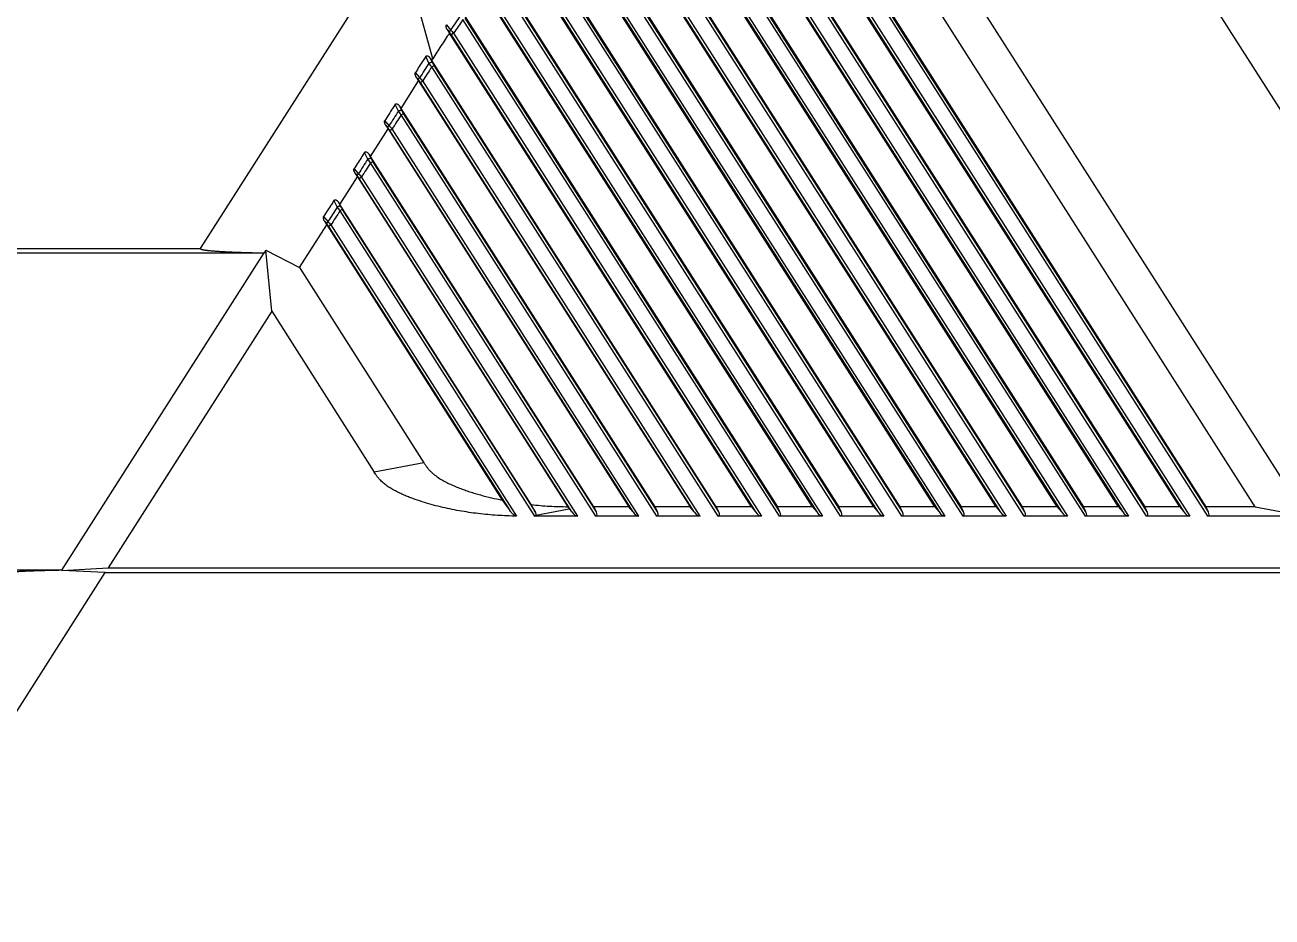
# Model space of a CAD drawing. Header units: millimetres. Extents: x 3299 to 14264, y 1863 to 5555.
# Drawn here: x 4790.3 to 4923.2, y 2616.4 to 2711.5 of the extents above; entities that cross this region are included whole.
import ezdxf

# ---------------------------------------------------------------- set-up
doc = ezdxf.new("R2010")
doc.units = ezdxf.units.MM

msp = doc.modelspace()

# ---------------------------------------------------------------- linework, layer by layer
at = {"color": 7, "linetype": 'Continuous'}
for p, q in [((4996.65944, 2588.50282), (4866.75378, 2792.41386)), ((4906.81334, 2660.12311), (4860.28173, 2733.1631)), ((4860.63318, 2732.74989), (4907.25531, 2659.56782)), ((4860.87758, 2732.90559), (4907.8822, 2659.12311)), ((4909.80498, 2659.12311), (4862.62641, 2733.17863)), ((4862.80262, 2733.57983), (4909.59971, 2660.12311)), ((4909.86526, 2659.56782), (4862.87081, 2733.33433)), ((4913.33463, 2660.12311), (4866.63564, 2733.42583)), ((4867.16886, 2732.72732), (4913.7766, 2659.56782)), ((4867.41325, 2732.88301), (4914.40349, 2659.12311)), ((4870.05148, 2732.43777), (4916.121, 2660.12311)), ((4900.29205, 2660.12311), (4855.08092, 2731.09037)), ((4903.28369, 2659.12311), (4857.0765, 2731.65387)), ((4857.20598, 2732.12841), (4903.07842, 2660.12311)), ((4903.34397, 2659.56782), (4857.3209, 2731.80957)), ((4916.32627, 2659.12311), (4869.81968, 2732.12383)), ((4916.38655, 2659.56782), (4870.06408, 2732.27953)), ((4880.06224, 2732.35776), (4926.71786, 2659.12311)), ((4855.36432, 2730.78398), (4900.73402, 2659.56782)), ((4855.60871, 2730.93968), (4901.36091, 2659.12311)), ((4896.7624, 2659.12311), (4852.31442, 2728.89246)), ((4852.40689, 2729.4251), (4896.55713, 2660.12311)), ((4896.82268, 2659.56782), (4852.55882, 2729.04816)), ((4893.77076, 2660.12311), (4850.51803, 2728.0163)), ((4850.76729, 2727.7635), (4894.21273, 2659.56782)), ((4851.01169, 2727.91919), (4894.83962, 2659.12311)), ((4848.10287, 2725.94469), (4890.03584, 2660.12311)), ((4890.24111, 2659.12311), (4848.03954, 2725.36631)), ((4890.30139, 2659.56782), (4848.28394, 2725.52201)), ((4887.24947, 2660.12311), (4846.37535, 2724.28262)), ((4846.6043, 2724.0617), (4887.69144, 2659.56782)), ((4846.8487, 2724.2174), (4888.31833, 2659.12311)), ((4844.14482, 2721.9212), (4883.51455, 2660.12311)), ((4808.98901, 2687.65098), (4830.16224, 2720.8863)), ((4833.73049, 2707.89902), (4830.16224, 2720.8863)), ((4883.71982, 2659.12311), (4844.10485, 2721.30616)), ((4883.7801, 2659.56782), (4844.34925, 2721.46185)), ((4880.72818, 2660.12311), (4842.53649, 2720.07205)), ((4842.75191, 2719.87237), (4881.17015, 2659.56782)), ((4842.99631, 2720.02806), (4881.79704, 2659.12311)), ((4921.37523, 2660.12311), (4883.63049, 2719.37048)), ((4877.19853, 2659.12311), (4840.42534, 2716.84547)), ((4840.44619, 2717.49052), (4876.99326, 2660.12311)), ((4877.25881, 2659.56782), (4840.66973, 2717.00116)), ((4874.20689, 2660.12311), (4838.93054, 2715.49589)), ((4839.13622, 2715.31149), (4874.64886, 2659.56782)), ((4839.38062, 2715.46718), (4875.27576, 2659.12311)), ((4836.95142, 2712.73983), (4870.47197, 2660.12311)), ((4835.18332, 2711.5029), (4835.63721, 2710.9649)), ((4870.67724, 2659.12311), (4836.94647, 2712.06981)), ((4870.73752, 2659.56782), (4837.19087, 2712.22551)), ((4835.27524, 2711.00714), (4835.5105, 2710.62789)), ((4835.27524, 2711.00714), (4835.50733, 2710.73222)), ((4867.6856, 2660.12311), (4835.5105, 2710.62789)), ((4835.95331, 2710.6106), (4835.70892, 2710.45491)), ((4835.70892, 2710.45491), (4868.12757, 2659.56782)), ((4835.95331, 2710.6106), (4868.75447, 2659.12311)), ((4833.33176, 2707.42935), (4832.98694, 2708.1458)), ((4833.5049, 2707.89908), (4833.61923, 2707.72437)), ((4833.69204, 2707.51059), (4833.5049, 2707.89908)), ((4833.61923, 2707.72437), (4833.73049, 2707.89902)), ((4863.94458, 2660.12311), (4833.61923, 2707.72437)), ((4833.62542, 2707.03688), (4833.86981, 2707.19258)), ((4864.21013, 2659.56782), (4833.86981, 2707.19258)), ((4832.34508, 2705.88022), (4831.88733, 2706.42427)), ((4831.98348, 2705.92861), (4832.22605, 2705.53751)), ((4832.21715, 2705.65097), (4831.98348, 2705.92861)), ((4864.14986, 2659.12311), (4833.62542, 2707.03688)), ((4830.35859, 2702.60619), (4832.22605, 2705.53751)), ((4832.22605, 2705.53751), (4861.15821, 2660.12311)), ((4832.42042, 2705.37087), (4832.66482, 2705.52657)), ((4861.60018, 2659.56782), (4832.42042, 2705.37087)), ((4862.22708, 2659.12311), (4832.66482, 2705.52657)), ((4830.07112, 2702.31116), (4829.7263, 2703.02761)), ((4830.24426, 2702.7809), (4830.35859, 2702.60619)), ((4830.4314, 2702.39241), (4830.24426, 2702.7809)), ((4857.42329, 2660.12311), (4830.35859, 2702.60619)), ((4830.36477, 2701.91869), (4830.60917, 2702.07439)), ((4857.62857, 2659.12311), (4830.36477, 2701.91869)), ((4857.68884, 2659.56782), (4830.60917, 2702.07439)), ((4829.08444, 2700.76203), (4828.62668, 2701.30608)), ((4828.72284, 2700.81042), (4828.9654, 2700.41932)), ((4828.9565, 2700.53278), (4828.72284, 2700.81042)), ((4827.09794, 2697.488), (4828.9654, 2700.41932)), ((4828.9654, 2700.41932), (4854.63692, 2660.12311)), ((4829.15977, 2700.25268), (4829.40417, 2700.40838)), ((4855.07889, 2659.56782), (4829.15977, 2700.25268)), ((4855.70579, 2659.12311), (4829.40417, 2700.40838)), ((4826.81047, 2697.19297), (4826.46565, 2697.90942)), ((4826.98361, 2697.66271), (4827.09794, 2697.488)), ((4827.17075, 2697.27422), (4826.98361, 2697.66271)), ((4850.902, 2660.12311), (4827.09794, 2697.488)), ((4827.10413, 2696.80051), (4827.34852, 2696.9562)), ((4851.10728, 2659.12311), (4827.10413, 2696.80051)), ((4851.16755, 2659.56782), (4827.34852, 2696.9562)), ((4823.8373, 2692.36981), (4825.70476, 2695.30114)), ((4825.82379, 2695.64384), (4825.36604, 2696.1879)), ((4825.46219, 2695.69224), (4825.70476, 2695.30114)), ((4825.69586, 2695.4146), (4825.46219, 2695.69224)), ((4825.70476, 2695.30114), (4848.11221, 2660.12849)), ((4825.89913, 2695.13449), (4826.14353, 2695.29019)), ((4849.1845, 2659.12311), (4826.14353, 2695.29019)), ((4848.5576, 2659.56782), (4825.89913, 2695.13449)), ((4823.20501, 2692.79123), (4823.54983, 2692.07479)), ((4823.72297, 2692.54452), (4823.8373, 2692.36981)), ((4823.72297, 2692.54452), (4823.91011, 2692.15603)), ((4844.23458, 2660.35249), (4823.8373, 2692.36981)), ((4824.08788, 2691.83802), (4823.84348, 2691.68232)), ((4823.84348, 2691.68232), (4844.58599, 2659.12311)), ((4824.08788, 2691.83802), (4844.63711, 2659.58218)), ((4819.53917, 2685.62311), (4822.44411, 2690.18295)), ((4822.10539, 2691.06971), (4822.56315, 2690.52566)), ((4822.20155, 2690.57405), (4822.44411, 2690.18295)), ((4822.20155, 2690.57405), (4822.43521, 2690.29641)), ((4822.44411, 2690.18295), (4841.14261, 2660.83218)), ((4822.88288, 2690.17201), (4822.63848, 2690.01631)), ((4822.63848, 2690.01631), (4841.93122, 2659.73277)), ((4822.88288, 2690.17201), (4842.65841, 2659.13064)), ((4698.46658, 2687.19273), (4815.74295, 2687.19273)), ((4705.8044, 2687.65098), (4808.98901, 2687.65098)), ((4815.74295, 2687.19273), (4794.18498, 2653.35349)), ((4815.76712, 2687.19313), (4815.74317, 2687.19271)), ((4815.95848, 2687.4935), (4815.76712, 2687.19313)), ((4815.95848, 2687.4935), (4819.53917, 2685.62311)), ((4816.57495, 2680.97021), (4815.95848, 2687.4935)), ((4819.53917, 2685.62311), (4832.79081, 2664.82221)), ((4816.57495, 2680.97021), (4799.15293, 2653.62311)), ((4816.57495, 2680.97021), (4827.49944, 2663.82221)), ((4832.79081, 2664.82221), (4827.49944, 2663.82221)), ((4844.72148, 2659.23459), (4848.28657, 2659.90834)), ((4848.5576, 2659.56782), (4848.28657, 2659.90834)), ((4854.63692, 2660.12311), (4850.902, 2660.12311)), ((4851.16755, 2659.56782), (4850.902, 2660.12311)), ((4855.07889, 2659.56782), (4854.63692, 2660.12311)), ((4861.15821, 2660.12311), (4857.42329, 2660.12311)), ((4857.68884, 2659.56782), (4857.42329, 2660.12311)), ((4861.60018, 2659.56782), (4861.15821, 2660.12311)), ((4867.6856, 2660.12311), (4863.94458, 2660.12311)), ((4864.21013, 2659.56782), (4863.94458, 2660.12311)), ((4867.6856, 2660.12311), (4868.12757, 2659.56782)), ((4874.20689, 2660.12311), (4870.47197, 2660.12311)), ((4870.73752, 2659.56782), (4870.47197, 2660.12311)), ((4874.20689, 2660.12311), (4874.64886, 2659.56782)), ((4880.72818, 2660.12311), (4876.99326, 2660.12311)), ((4877.25881, 2659.56782), (4876.99326, 2660.12311)), ((4880.72818, 2660.12311), (4881.17015, 2659.56782)), ((4887.24947, 2660.12311), (4883.51455, 2660.12311)), ((4883.7801, 2659.56782), (4883.51455, 2660.12311)), ((4887.24947, 2660.12311), (4887.69144, 2659.56782)), ((4893.77076, 2660.12311), (4890.03584, 2660.12311)), ((4890.30139, 2659.56782), (4890.03584, 2660.12311)), ((4893.77076, 2660.12311), (4894.21273, 2659.56782)), ((4900.29205, 2660.12311), (4896.55713, 2660.12311)), ((4896.82268, 2659.56782), (4896.55713, 2660.12311)), ((4900.29205, 2660.12311), (4900.73402, 2659.56782)), ((4906.81334, 2660.12311), (4903.07842, 2660.12311)), ((4903.34397, 2659.56782), (4903.07842, 2660.12311)), ((4906.81334, 2660.12311), (4907.25531, 2659.56782)), ((4913.33463, 2660.12311), (4909.59971, 2660.12311)), ((4909.86526, 2659.56782), (4909.59971, 2660.12311)), ((4913.33463, 2660.12311), (4913.7766, 2659.56782)), ((4921.37523, 2660.12311), (4916.121, 2660.12311)), ((4916.38655, 2659.56782), (4916.121, 2660.12311)), ((4921.37523, 2660.12311), (4926.71786, 2659.12311)), ((4849.1845, 2659.12311), (4844.58599, 2659.12311)), ((4855.70579, 2659.12311), (4851.10728, 2659.12311)), ((4862.22708, 2659.12311), (4857.62857, 2659.12311)), ((4868.75447, 2659.12311), (4864.14986, 2659.12311)), ((4875.27576, 2659.12311), (4870.67724, 2659.12311)), ((4881.79704, 2659.12311), (4877.19853, 2659.12311)), ((4888.31833, 2659.12311), (4883.71982, 2659.12311)), ((4894.83962, 2659.12311), (4890.24111, 2659.12311)), ((4901.36091, 2659.12311), (4896.7624, 2659.12311)), ((4907.8822, 2659.12311), (4903.28369, 2659.12311)), ((4914.40349, 2659.12311), (4909.80498, 2659.12311)), ((4926.71786, 2659.12311), (4916.32627, 2659.12311)), ((4794.18498, 2653.35349), (4676.90862, 2653.35349)), ((4702.57268, 2502.02249), (4798.83439, 2653.12311)), ((4794.20865, 2653.35309), (4794.18511, 2653.35335)), ((4794.1905, 2653.32461), (4799.15293, 2653.62311)), ((4794.20865, 2653.35309), (4794.1905, 2653.32461)), ((4798.83439, 2653.12311), (4794.1905, 2653.32461)), ((4798.83439, 2653.12311), (4925.83472, 2653.12311)), ((4799.15293, 2653.62311), (4930.22174, 2653.62311))]:
    msp.add_line(p, q, dxfattribs=at)
for centre, radius, start, end in [((4945.00353, 2637.49832), 131.75102, 145.3207839, 146.1088562), ((4945.53991, 2637.09186), 131.96298, 145.3769991, 146.1433867), ((5036.94564, 2576.6539), 241.99345, 147.2885119, 147.7233729), ((5033.20136, 2579.04047), 237.09416, 147.3262461, 147.7587957), ((5033.7076, 2571.52128), 242.02027, 147.2885292, 147.723342), ((5029.96029, 2573.90977), 237.11739, 147.3262558, 147.758763), ((5030.44455, 2566.40466), 242.0174, 147.2885326, 147.7233506), ((5026.69644, 2568.79366), 237.11357, 147.326259, 147.7587732), ((5027.15792, 2561.30299), 241.98661, 147.2884983, 147.7233715), ((5023.41216, 2563.69049), 237.08557, 147.3262312, 147.7587964)]:
    msp.add_arc(centre, radius, start, end, dxfattribs=at)
for centre, start_param, end_param in [((4848.80226, 2659.72311), 1.521771844, 2.830768783), ((4850.72503, 2659.72311), -3.452416524, -2.143419585), ((4855.32355, 2659.72311), 1.521771844, 2.830768783), ((4857.24632, 2659.72311), -3.452416524, -2.143419585), ((4861.84484, 2659.72311), 1.521771844, 2.830768783), ((4863.76761, 2659.72311), -3.452416524, -2.143419585), ((4868.37222, 2659.72311), 1.521771844, 2.830768783), ((4870.295, 2659.72311), -3.452416524, -2.143419585), ((4874.89351, 2659.72311), 1.521771844, 2.830768783), ((4876.81629, 2659.72311), -3.452416524, -2.143419585), ((4881.4148, 2659.72311), 1.521771844, 2.830768783), ((4883.33758, 2659.72311), -3.452416524, -2.143419585), ((4887.93609, 2659.72311), 1.521771844, 2.830768783), ((4889.85887, 2659.72311), -3.452416524, -2.143419585), ((4894.45738, 2659.72311), 1.521771844, 2.830768783), ((4896.38016, 2659.72311), -3.452416524, -2.143419585), ((4900.97867, 2659.72311), 1.521771844, 2.830768783), ((4902.90145, 2659.72311), -3.452416524, -2.143419585), ((4907.49996, 2659.72311), 1.521771844, 2.830768783), ((4909.42274, 2659.72311), -3.452416524, -2.143419585), ((4914.02125, 2659.72311), 1.521771844, 2.830768783), ((4915.94403, 2659.72311), -3.452416524, -2.143419585), ((4844.20374, 2659.72311), -3.452416524, -2.832967159)]:
    msp.add_ellipse(centre, major_axis=(-0.47272, 0.57125), ratio=0.388194524, start_param=start_param, end_param=end_param, dxfattribs=at)
for points, knots in [([(4835.27524, 2711.00714), (4835.26366, 2711.02581), (4835.24155, 2711.06383), (4835.21199, 2711.12281), (4835.18662, 2711.18372), (4835.16632, 2711.24655), (4835.15245, 2711.31113), (4835.14806, 2711.36617), (4835.1507, 2711.41014), (4835.15644, 2711.44273), (4835.16674, 2711.47422), (4835.17717, 2711.49378), (4835.18332, 2711.5029)], [0, 0, 0, 0, 0.124949491, 0.249910434, 0.374872452, 0.499842568, 0.624814113, 0.74976855, 0.812315922, 0.874863855, 0.93744077, 1, 1, 1, 1]), ([(4835.5105, 2710.62789), (4835.35962, 2710.40216), (4835.05922, 2709.94979), (4834.46345, 2709.04173), (4834.02226, 2708.357), (4833.73049, 2707.89902)], [0, 0, 0, 0, 0.250000428, 0.50000086, 1, 1, 1, 1]), ([(4835.63721, 2710.9649), (4835.61699, 2710.94576), (4835.58895, 2710.91574), (4835.55718, 2710.87313), (4835.53782, 2710.84215), (4835.52279, 2710.8121), (4835.5124, 2710.78356), (4835.50687, 2710.75706), (4835.5065, 2710.74006), (4835.50733, 2710.73222)], [0, 0, 0, 0, 0.305017544, 0.448030133, 0.581801142, 0.704644563, 0.815370195, 0.913639817, 1, 1, 1, 1]), ([(4835.50733, 2710.73222), (4835.54322, 2710.6897), (4835.61323, 2710.59915), (4835.67738, 2710.50441), (4835.70892, 2710.45491)], [0, 0, 0, 0, 0.486605386, 1, 1, 1, 1]), ([(4835.63721, 2710.9649), (4835.66372, 2710.93819), (4835.71709, 2710.88274), (4835.82385, 2710.76581), (4835.90199, 2710.67375), (4835.95331, 2710.6106)], [0, 0, 0, 0, 0.237688507, 0.486009298, 1, 1, 1, 1]), ([(4832.98694, 2708.1458), (4832.89617, 2708.005), (4832.52781, 2707.43232), (4832.16191, 2706.85807), (4831.88733, 2706.42427)], [0, 0, 0, 0, 0.246027975, 1, 1, 1, 1]), ([(4832.98694, 2708.1458), (4832.99451, 2708.15754), (4833.00788, 2708.17406), (4833.02971, 2708.19169), (4833.04794, 2708.20226), (4833.06762, 2708.20982), (4833.09504, 2708.2157), (4833.13037, 2708.21561), (4833.17145, 2708.20636), (4833.21046, 2708.19076), (4833.24729, 2708.17065), (4833.29365, 2708.13943), (4833.34702, 2708.09414), (4833.40491, 2708.03347), (4833.45759, 2707.96825), (4833.48961, 2707.92245), (4833.5049, 2707.89908)], [0, 0, 0, 0, 0.062520541, 0.093845865, 0.125156531, 0.15647292, 0.187776002, 0.250242046, 0.312730936, 0.375223482, 0.437713095, 0.500202042, 0.625115806, 0.750062059, 0.875024714, 1, 1, 1, 1]), ([(4833.33176, 2707.42935), (4833.34787, 2707.43919), (4833.38105, 2707.45765), (4833.43246, 2707.48133), (4833.48438, 2707.50055), (4833.53496, 2707.51462), (4833.58241, 2707.52308), (4833.62512, 2707.52564), (4833.66166, 2707.52225), (4833.68316, 2707.51533), (4833.69204, 2707.51059)], [0, 0, 0, 0, 0.148783274, 0.29883926, 0.445550978, 0.584593367, 0.712031094, 0.824710069, 0.920704553, 1, 1, 1, 1]), ([(4833.62542, 2707.03688), (4833.57226, 2707.10163), (4833.47136, 2707.23027), (4833.37631, 2707.36331), (4833.33176, 2707.42935)], [0, 0, 0, 0, 0.512586727, 1, 1, 1, 1]), ([(4833.86981, 2707.19258), (4833.83645, 2707.24494), (4833.77413, 2707.34932), (4833.71783, 2707.45708), (4833.69204, 2707.51059)], [0, 0, 0, 0, 0.511051351, 1, 1, 1, 1]), ([(4831.98348, 2705.92861), (4831.97191, 2705.94727), (4831.94981, 2705.98524), (4831.9202, 2706.04411), (4831.89469, 2706.10489), (4831.87413, 2706.16756), (4831.85983, 2706.23198), (4831.85487, 2706.28689), (4831.85686, 2706.33085), (4831.862, 2706.3635), (4831.87157, 2706.39517), (4831.88145, 2706.41498), (4831.88733, 2706.42427)], [0, 0, 0, 0, 0.124948626, 0.249908892, 0.374871019, 0.499841455, 0.624813851, 0.74977172, 0.812317454, 0.874865585, 0.937441975, 1, 1, 1, 1]), ([(4832.21715, 2705.65097), (4832.21637, 2705.65868), (4832.21679, 2705.67539), (4832.22229, 2705.70142), (4832.23255, 2705.72948), (4832.24735, 2705.75903), (4832.26639, 2705.78954), (4832.29764, 2705.83159), (4832.3252, 2705.86126), (4832.34508, 2705.88022)], [0, 0, 0, 0, 0.086194432, 0.184306437, 0.294887535, 0.417617375, 0.551337463, 0.69440053, 1, 1, 1, 1]), ([(4832.66482, 2705.52657), (4832.61289, 2705.5896), (4832.53384, 2705.6815), (4832.42588, 2705.79821), (4832.3719, 2705.85356), (4832.34508, 2705.88022)], [0, 0, 0, 0, 0.513737723, 0.762126013, 1, 1, 1, 1]), ([(4832.42042, 2705.37087), (4832.3886, 2705.42081), (4832.33932, 2705.4937), (4832.27015, 2705.58613), (4832.23487, 2705.62991), (4832.21715, 2705.65097)], [0, 0, 0, 0, 0.512988536, 0.76158893, 1, 1, 1, 1]), ([(4829.7263, 2703.02761), (4829.63552, 2702.88681), (4829.26716, 2702.31413), (4828.90126, 2701.73988), (4828.62668, 2701.30608)], [0, 0, 0, 0, 0.246028388, 1, 1, 1, 1]), ([(4829.7263, 2703.02761), (4829.73387, 2703.03935), (4829.74724, 2703.05587), (4829.76906, 2703.0735), (4829.7873, 2703.08407), (4829.80697, 2703.09164), (4829.8344, 2703.09751), (4829.86973, 2703.09742), (4829.9108, 2703.08817), (4829.94982, 2703.07257), (4829.98665, 2703.05246), (4830.03301, 2703.02124), (4830.08638, 2702.97595), (4830.14427, 2702.91529), (4830.19695, 2702.85007), (4830.22897, 2702.80426), (4830.24426, 2702.7809)], [0, 0, 0, 0, 0.062520415, 0.093845906, 0.125156783, 0.156473647, 0.187776897, 0.250243252, 0.312732175, 0.375224878, 0.437714709, 0.500203775, 0.625117313, 0.750063088, 0.875025163, 1, 1, 1, 1]), ([(4830.07112, 2702.31116), (4830.08723, 2702.32101), (4830.12041, 2702.33947), (4830.17181, 2702.36314), (4830.22374, 2702.38236), (4830.27432, 2702.39644), (4830.32177, 2702.4049), (4830.36448, 2702.40746), (4830.40102, 2702.40407), (4830.42252, 2702.39714), (4830.4314, 2702.39241)], [0, 0, 0, 0, 0.148783275, 0.29883926, 0.445550978, 0.584593366, 0.712031093, 0.824710068, 0.920704552, 1, 1, 1, 1]), ([(4830.36477, 2701.91869), (4830.31162, 2701.98345), (4830.21071, 2702.11208), (4830.11567, 2702.24512), (4830.07112, 2702.31116)], [0, 0, 0, 0, 0.512586723, 1, 1, 1, 1]), ([(4830.60917, 2702.07439), (4830.57581, 2702.12676), (4830.51349, 2702.23114), (4830.45718, 2702.33889), (4830.4314, 2702.39241)], [0, 0, 0, 0, 0.511051357, 1, 1, 1, 1]), ([(4828.72284, 2700.81042), (4828.71127, 2700.82908), (4828.68917, 2700.86705), (4828.65956, 2700.92591), (4828.63405, 2700.9867), (4828.61349, 2701.04936), (4828.59919, 2701.11378), (4828.59422, 2701.16869), (4828.59622, 2701.21265), (4828.60135, 2701.24531), (4828.61093, 2701.27699), (4828.62081, 2701.2968), (4828.62668, 2701.30608)], [0, 0, 0, 0, 0.124937561, 0.249895133, 0.374848429, 0.499812677, 0.624783493, 0.749753459, 0.81230033, 0.87486021, 0.937445781, 1, 1, 1, 1]), ([(4828.9565, 2700.53278), (4828.95572, 2700.54049), (4828.95615, 2700.5572), (4828.96165, 2700.58324), (4828.97191, 2700.61129), (4828.9867, 2700.64085), (4829.00574, 2700.67135), (4829.037, 2700.7134), (4829.06456, 2700.74307), (4829.08444, 2700.76203)], [0, 0, 0, 0, 0.086194432, 0.184306437, 0.294887536, 0.417617377, 0.551337466, 0.694400533, 1, 1, 1, 1]), ([(4829.15977, 2700.25268), (4829.12796, 2700.30262), (4829.07868, 2700.37551), (4829.00951, 2700.46794), (4828.97422, 2700.51173), (4828.9565, 2700.53278)], [0, 0, 0, 0, 0.512988557, 0.761588957, 1, 1, 1, 1]), ([(4829.40417, 2700.40838), (4829.35224, 2700.47142), (4829.2732, 2700.56331), (4829.16524, 2700.68002), (4829.11126, 2700.73537), (4829.08444, 2700.76203)], [0, 0, 0, 0, 0.513737726, 0.762126016, 1, 1, 1, 1]), ([(4826.46565, 2697.90942), (4826.37488, 2697.76862), (4826.00652, 2697.19595), (4825.64062, 2696.62169), (4825.36604, 2696.1879)], [0, 0, 0, 0, 0.246027973, 1, 1, 1, 1]), ([(4826.46565, 2697.90942), (4826.47322, 2697.92116), (4826.48659, 2697.93768), (4826.50841, 2697.95531), (4826.52666, 2697.96589), (4826.54633, 2697.97345), (4826.57377, 2697.97933), (4826.60911, 2697.97924), (4826.65019, 2697.96998), (4826.68921, 2697.95437), (4826.72603, 2697.93425), (4826.77239, 2697.90304), (4826.82575, 2697.85774), (4826.88363, 2697.79708), (4826.93631, 2697.73187), (4826.96832, 2697.68607), (4826.98361, 2697.66271)], [0, 0, 0, 0, 0.06251471, 0.093841777, 0.125155474, 0.156486263, 0.187796234, 0.250286723, 0.312786097, 0.375282487, 0.437771137, 0.500255235, 0.625160713, 0.750092572, 0.875040725, 1, 1, 1, 1]), ([(4826.81047, 2697.19297), (4826.82658, 2697.20282), (4826.85976, 2697.22128), (4826.91117, 2697.24496), (4826.96309, 2697.26417), (4827.01367, 2697.27825), (4827.06112, 2697.28671), (4827.10383, 2697.28927), (4827.14037, 2697.28588), (4827.16187, 2697.27896), (4827.17075, 2697.27422)], [0, 0, 0, 0, 0.148783275, 0.29883926, 0.445550979, 0.584593369, 0.712031096, 0.824710072, 0.920704555, 1, 1, 1, 1]), ([(4827.10413, 2696.80051), (4827.05097, 2696.86526), (4826.95007, 2696.99389), (4826.85502, 2697.12694), (4826.81047, 2697.19297)], [0, 0, 0, 0, 0.512586723, 1, 1, 1, 1]), ([(4827.34852, 2696.9562), (4827.31516, 2697.00857), (4827.25284, 2697.11295), (4827.19654, 2697.2207), (4827.17075, 2697.27422)], [0, 0, 0, 0, 0.511051355, 1, 1, 1, 1]), ([(4825.46219, 2695.69224), (4825.45062, 2695.71089), (4825.42852, 2695.74886), (4825.39891, 2695.80774), (4825.3734, 2695.86852), (4825.35284, 2695.93119), (4825.33854, 2695.9956), (4825.33358, 2696.05052), (4825.33557, 2696.09447), (4825.34071, 2696.12713), (4825.35028, 2696.1588), (4825.36016, 2696.17861), (4825.36604, 2696.1879)], [0, 0, 0, 0, 0.124948626, 0.249908892, 0.374871019, 0.499841455, 0.62481385, 0.74977172, 0.812317454, 0.874865585, 0.937441975, 1, 1, 1, 1]), ([(4825.69586, 2695.4146), (4825.69508, 2695.4223), (4825.6955, 2695.43902), (4825.70101, 2695.46505), (4825.71126, 2695.49311), (4825.72606, 2695.52266), (4825.7451, 2695.55317), (4825.77635, 2695.59521), (4825.80391, 2695.62489), (4825.82379, 2695.64384)], [0, 0, 0, 0, 0.086194432, 0.184306436, 0.294887535, 0.417617376, 0.551337464, 0.694400531, 1, 1, 1, 1]), ([(4825.89913, 2695.13449), (4825.86731, 2695.18444), (4825.81803, 2695.25732), (4825.74886, 2695.34975), (4825.71358, 2695.39354), (4825.69586, 2695.4146)], [0, 0, 0, 0, 0.512988556, 0.761588957, 1, 1, 1, 1]), ([(4826.14353, 2695.29019), (4826.0916, 2695.35323), (4826.01255, 2695.44512), (4825.90459, 2695.56183), (4825.85061, 2695.61718), (4825.82379, 2695.64384)], [0, 0, 0, 0, 0.513737726, 0.762126016, 1, 1, 1, 1]), ([(4823.20501, 2692.79123), (4823.11423, 2692.65044), (4822.74587, 2692.07776), (4822.37997, 2691.5035), (4822.10539, 2691.06971)], [0, 0, 0, 0, 0.246028242, 1, 1, 1, 1]), ([(4823.20501, 2692.79123), (4823.21258, 2692.80297), (4823.22595, 2692.8195), (4823.24777, 2692.83713), (4823.26601, 2692.8477), (4823.28568, 2692.85526), (4823.31311, 2692.86114), (4823.34844, 2692.86105), (4823.38952, 2692.8518), (4823.42853, 2692.8362), (4823.46536, 2692.81609), (4823.51172, 2692.78487), (4823.56509, 2692.73957), (4823.62298, 2692.67891), (4823.67566, 2692.61369), (4823.70768, 2692.56789), (4823.72297, 2692.54452)], [0, 0, 0, 0, 0.062516678, 0.093839396, 0.125154152, 0.156477591, 0.187783084, 0.250249544, 0.312734203, 0.375223708, 0.437713288, 0.500202797, 0.625116858, 0.750062679, 0.875025008, 1, 1, 1, 1]), ([(4823.91011, 2692.15603), (4823.90123, 2692.16077), (4823.87973, 2692.16769), (4823.84319, 2692.17108), (4823.80048, 2692.16852), (4823.75303, 2692.16006), (4823.70245, 2692.14598), (4823.65052, 2692.12677), (4823.59912, 2692.10309), (4823.56594, 2692.08463), (4823.54983, 2692.07479)], [0, 0, 0, 0, 0.079295452, 0.175289938, 0.287968913, 0.415406638, 0.554449025, 0.701160741, 0.851216725, 1, 1, 1, 1]), ([(4823.54983, 2692.07479), (4823.59437, 2692.00876), (4823.68942, 2691.87572), (4823.79032, 2691.74708), (4823.84348, 2691.68232)], [0, 0, 0, 0, 0.487343813, 1, 1, 1, 1]), ([(4823.91011, 2692.15603), (4823.93589, 2692.10252), (4823.99219, 2691.99477), (4824.05451, 2691.89039), (4824.08788, 2691.83802)], [0, 0, 0, 0, 0.48888584, 1, 1, 1, 1]), ([(4822.20155, 2690.57405), (4822.18998, 2690.59271), (4822.16788, 2690.63068), (4822.13827, 2690.68955), (4822.11275, 2690.75033), (4822.0922, 2690.813), (4822.0779, 2690.87741), (4822.07294, 2690.93233), (4822.07493, 2690.97628), (4822.08007, 2691.00894), (4822.08964, 2691.04061), (4822.09952, 2691.06042), (4822.10539, 2691.06971)], [0, 0, 0, 0, 0.124948568, 0.249908709, 0.374870626, 0.499841008, 0.624813756, 0.749772078, 0.812317991, 0.874864851, 0.937441311, 1, 1, 1, 1]), ([(4822.56315, 2690.52566), (4822.54327, 2690.5067), (4822.51571, 2690.47703), (4822.48445, 2690.43498), (4822.46541, 2690.40447), (4822.45062, 2690.37492), (4822.44036, 2690.34686), (4822.43486, 2690.32083), (4822.43443, 2690.30412), (4822.43521, 2690.29641)], [0, 0, 0, 0, 0.305599399, 0.448662431, 0.582382491, 0.70511232, 0.81569343, 0.91380548, 1, 1, 1, 1]), ([(4822.43521, 2690.29641), (4822.45293, 2690.27536), (4822.48821, 2690.23157), (4822.55738, 2690.13914), (4822.60666, 2690.06626), (4822.63848, 2690.01631)], [0, 0, 0, 0, 0.2383761, 0.486947446, 1, 1, 1, 1]), ([(4822.56315, 2690.52566), (4822.58996, 2690.499), (4822.64394, 2690.44366), (4822.7519, 2690.32695), (4822.83094, 2690.23505), (4822.88288, 2690.17201)], [0, 0, 0, 0, 0.237839876, 0.486197814, 1, 1, 1, 1]), ([(4808.98901, 2687.65098), (4808.98781, 2687.6491), (4808.98575, 2687.6451), (4808.98441, 2687.63846), (4808.98518, 2687.63171), (4808.98789, 2687.62553), (4808.99176, 2687.62006), (4808.99792, 2687.61363), (4809.00673, 2687.60681), (4809.01811, 2687.5999), (4809.02996, 2687.59383), (4809.0421, 2687.58838), (4809.05856, 2687.58174), (4809.07949, 2687.57437), (4809.10492, 2687.56652), (4809.13057, 2687.55941), (4809.15637, 2687.55288), (4809.18228, 2687.5468), (4809.21695, 2687.53919), (4809.26045, 2687.53048), (4809.31282, 2687.52097), (4809.36533, 2687.51219), (4809.41793, 2687.50402), (4809.48817, 2687.49378), (4809.57611, 2687.48204), (4809.68181, 2687.46923), (4809.8229, 2687.4535), (4809.99948, 2687.43589), (4810.2116, 2687.41712), (4810.42387, 2687.40016), (4810.63626, 2687.38465), (4810.84873, 2687.37035), (4811.06127, 2687.35707), (4811.27386, 2687.34468), (4811.55737, 2687.32919), (4811.91186, 2687.31154), (4812.33735, 2687.29261), (4812.76293, 2687.27557), (4813.18856, 2687.26017), (4813.61425, 2687.24621), (4813.96903, 2687.23566), (4814.25287, 2687.2278), (4814.46575, 2687.22215), (4814.67864, 2687.21679), (4814.89155, 2687.21184), (4815.10445, 2687.20711), (4815.31736, 2687.20214), (4815.53026, 2687.19705), (4815.6722, 2687.19403), (4815.74317, 2687.19271)], [0, 0, 0, 0, 0.000980678, 0.001960776, 0.002940823, 0.003919978, 0.004899611, 0.005877062, 0.007829414, 0.009781981, 0.011734598, 0.013687245, 0.015639916, 0.01954501, 0.023450315, 0.027355738, 0.031261242, 0.035166809, 0.039072424, 0.046883662, 0.05469507, 0.062506598, 0.070318219, 0.078129916, 0.093753394, 0.109377101, 0.125000978, 0.156248942, 0.187497362, 0.218746105, 0.249995096, 0.281244287, 0.312493646, 0.343743149, 0.374992777, 0.437492288, 0.499992185, 0.5624924, 0.624992888, 0.687493618, 0.74999455, 0.781245104, 0.812495719, 0.843746356, 0.874997016, 0.906247737, 0.937498508, 0.968749273, 1, 1, 1, 1]), ([(4832.79081, 2664.82221), (4832.81738, 2664.7805), (4832.87057, 2664.69714), (4832.95176, 2664.57298), (4833.03558, 2664.45056), (4833.12309, 2664.33072), (4833.21449, 2664.21379), (4833.31001, 2664.10021), (4833.40978, 2663.99031), (4833.51344, 2663.88409), (4833.62072, 2663.78152), (4833.76821, 2663.64962), (4834.03681, 2663.43099), (4834.44446, 2663.14984), (4834.95777, 2662.85152), (4835.48746, 2662.58362), (4835.93852, 2662.38075), (4836.3037, 2662.22867), (4836.6714, 2662.0828), (4837.13525, 2661.91136), (4837.69719, 2661.72074), (4838.26356, 2661.54375), (4839.02365, 2661.3243), (4839.98177, 2661.07874), (4840.75481, 2660.90998), (4841.14261, 2660.83218)], [0, 0, 0, 0, 0.015625193, 0.031250207, 0.046875363, 0.062504783, 0.078134901, 0.093764005, 0.109394004, 0.125025615, 0.14065699, 0.156286385, 0.187542959, 0.250035326, 0.312531665, 0.37502932, 0.437527419, 0.468778171, 0.500028135, 0.562526523, 0.625024377, 0.687522515, 0.750020334, 0.875009867, 1, 1, 1, 1]), ([(4842.65841, 2659.13064), (4841.97742, 2659.14063), (4840.95586, 2659.17608), (4839.59759, 2659.28136), (4838.58151, 2659.38942), (4837.56896, 2659.52654), (4836.56075, 2659.69244), (4835.55772, 2659.88724), (4834.56088, 2660.11158), (4833.57153, 2660.36701), (4832.59156, 2660.65643), (4831.78504, 2660.92997), (4831.14845, 2661.1723), (4830.67629, 2661.36744), (4830.28831, 2661.54287), (4829.98223, 2661.69224), (4829.75514, 2661.80924), (4829.53096, 2661.93172), (4829.31014, 2662.0602), (4829.09339, 2662.19545), (4828.88143, 2662.33813), (4828.67534, 2662.4892), (4828.47631, 2662.6495), (4828.28587, 2662.81997), (4828.1357, 2662.97106), (4828.02143, 2663.0974), (4827.93884, 2663.19489), (4827.85929, 2663.29487), (4827.7827, 2663.39712), (4827.70903, 2663.50148), (4827.61399, 2663.64279), (4827.54518, 2663.7504), (4827.49944, 2663.82221)], [0, 0, 0, 0, 0.124991997, 0.187492571, 0.249992726, 0.312491712, 0.374989978, 0.437487599, 0.499984629, 0.562481182, 0.624977102, 0.687471979, 0.718721612, 0.74997113, 0.781220682, 0.796846557, 0.812472426, 0.82809833, 0.843724989, 0.85935123, 0.874978602, 0.890605344, 0.90623312, 0.921860296, 0.937488404, 0.945303035, 0.953118024, 0.960933469, 0.968748367, 0.976561226, 0.984373749, 1, 1, 1, 1]), ([(4841.14261, 2660.83218), (4841.27284, 2660.647), (4841.5336, 2660.27901), (4841.79802, 2659.91364), (4841.93122, 2659.73277)], [0, 0, 0, 0, 0.501958862, 1, 1, 1, 1]), ([(4842.65841, 2659.13064), (4842.64806, 2659.13079), (4842.6274, 2659.1327), (4842.58706, 2659.14123), (4842.53864, 2659.15844), (4842.48377, 2659.18545), (4842.41449, 2659.22723), (4842.33366, 2659.28745), (4842.24374, 2659.36764), (4842.15941, 2659.45339), (4842.05298, 2659.57336), (4841.97879, 2659.66818), (4841.93122, 2659.73277)], [0, 0, 0, 0, 0.03210703, 0.064126915, 0.127699681, 0.190815837, 0.253580375, 0.37839049, 0.502754757, 0.626972261, 0.751208623, 1, 1, 1, 1]), ([(4844.63711, 2659.58218), (4844.57334, 2659.71066), (4844.44117, 2659.96851), (4844.30438, 2660.22392), (4844.23458, 2660.35249)], [0, 0, 0, 0, 0.495061584, 1, 1, 1, 1]), ([(4844.23458, 2660.35249), (4844.55642, 2660.31692), (4845.20111, 2660.25455), (4846.1703, 2660.1873), (4847.1409, 2660.14536), (4847.78843, 2660.13233), (4848.11221, 2660.12849)], [0, 0, 0, 0, 0.250000317, 0.500000385, 0.750000145, 1, 1, 1, 1]), ([(4844.63711, 2659.58218), (4844.6508, 2659.55461), (4844.67631, 2659.49894), (4844.70206, 2659.427), (4844.71686, 2659.36835), (4844.72427, 2659.32395), (4844.72693, 2659.27913), (4844.72433, 2659.24923), (4844.72148, 2659.23459)], [0, 0, 0, 0, 0.254302945, 0.505446108, 0.629879177, 0.75361049, 0.876826873, 1, 1, 1, 1]), ([(4848.11221, 2660.12849), (4848.12671, 2660.11002), (4848.18462, 2660.03647), (4848.2429, 2659.96321), (4848.28657, 2659.90834)], [0, 0, 0, 0, 0.250894669, 1, 1, 1, 1]), ([(4794.18511, 2653.35335), (4794.10835, 2653.35195), (4793.95483, 2653.34882), (4793.72456, 2653.3436), (4793.49429, 2653.33841), (4793.26401, 2653.33336), (4793.03374, 2653.32809), (4792.80348, 2653.3224), (4792.57323, 2653.31639), (4792.26623, 2653.30804), (4791.88251, 2653.29682), (4791.42208, 2653.28197), (4790.96171, 2653.26559), (4790.50139, 2653.24749), (4790.04116, 2653.2274), (4789.65771, 2653.20871), (4789.35103, 2653.19232), (4789.12107, 2653.17923), (4788.89115, 2653.16522), (4788.6613, 2653.15016), (4788.43153, 2653.13387), (4788.20187, 2653.11609), (4788.01061, 2653.09974), (4787.85771, 2653.08547), (4787.7431, 2653.07407), (4787.62857, 2653.06185), (4787.51416, 2653.04863), (4787.39989, 2653.03416), (4787.30484, 2653.02076), (4787.22897, 2653.00891), (4787.17217, 2652.99934), (4787.11553, 2652.98891), (4787.0591, 2652.97736), (4787.01235, 2652.96647), (4786.97524, 2652.95659), (4786.94761, 2652.94842), (4786.92032, 2652.93922), (4786.898, 2652.93031), (4786.88071, 2652.92194), (4786.86818, 2652.91477), (4786.85648, 2652.90635), (4786.84974, 2652.89929), (4786.84716, 2652.89524)], [0, 0, 0, 0, 0.031248441, 0.062497055, 0.093745683, 0.124994242, 0.156242801, 0.187491449, 0.218740172, 0.249988922, 0.31248654, 0.374984383, 0.437482461, 0.499980806, 0.562479457, 0.624978463, 0.656228163, 0.68747799, 0.718727961, 0.749978097, 0.781228424, 0.812478977, 0.843729799, 0.85935539, 0.874981091, 0.890606921, 0.906232902, 0.921859063, 0.937485433, 0.945298816, 0.953112305, 0.960925915, 0.968739665, 0.976553533, 0.980460739, 0.98436805, 0.98827544, 0.992182779, 0.994137082, 0.996091415, 0.998045746, 1, 1, 1, 1])]:
    msp.add_open_spline(points, degree=3, knots=knots, dxfattribs=at)

doc.saveas('drawing.dxf')
